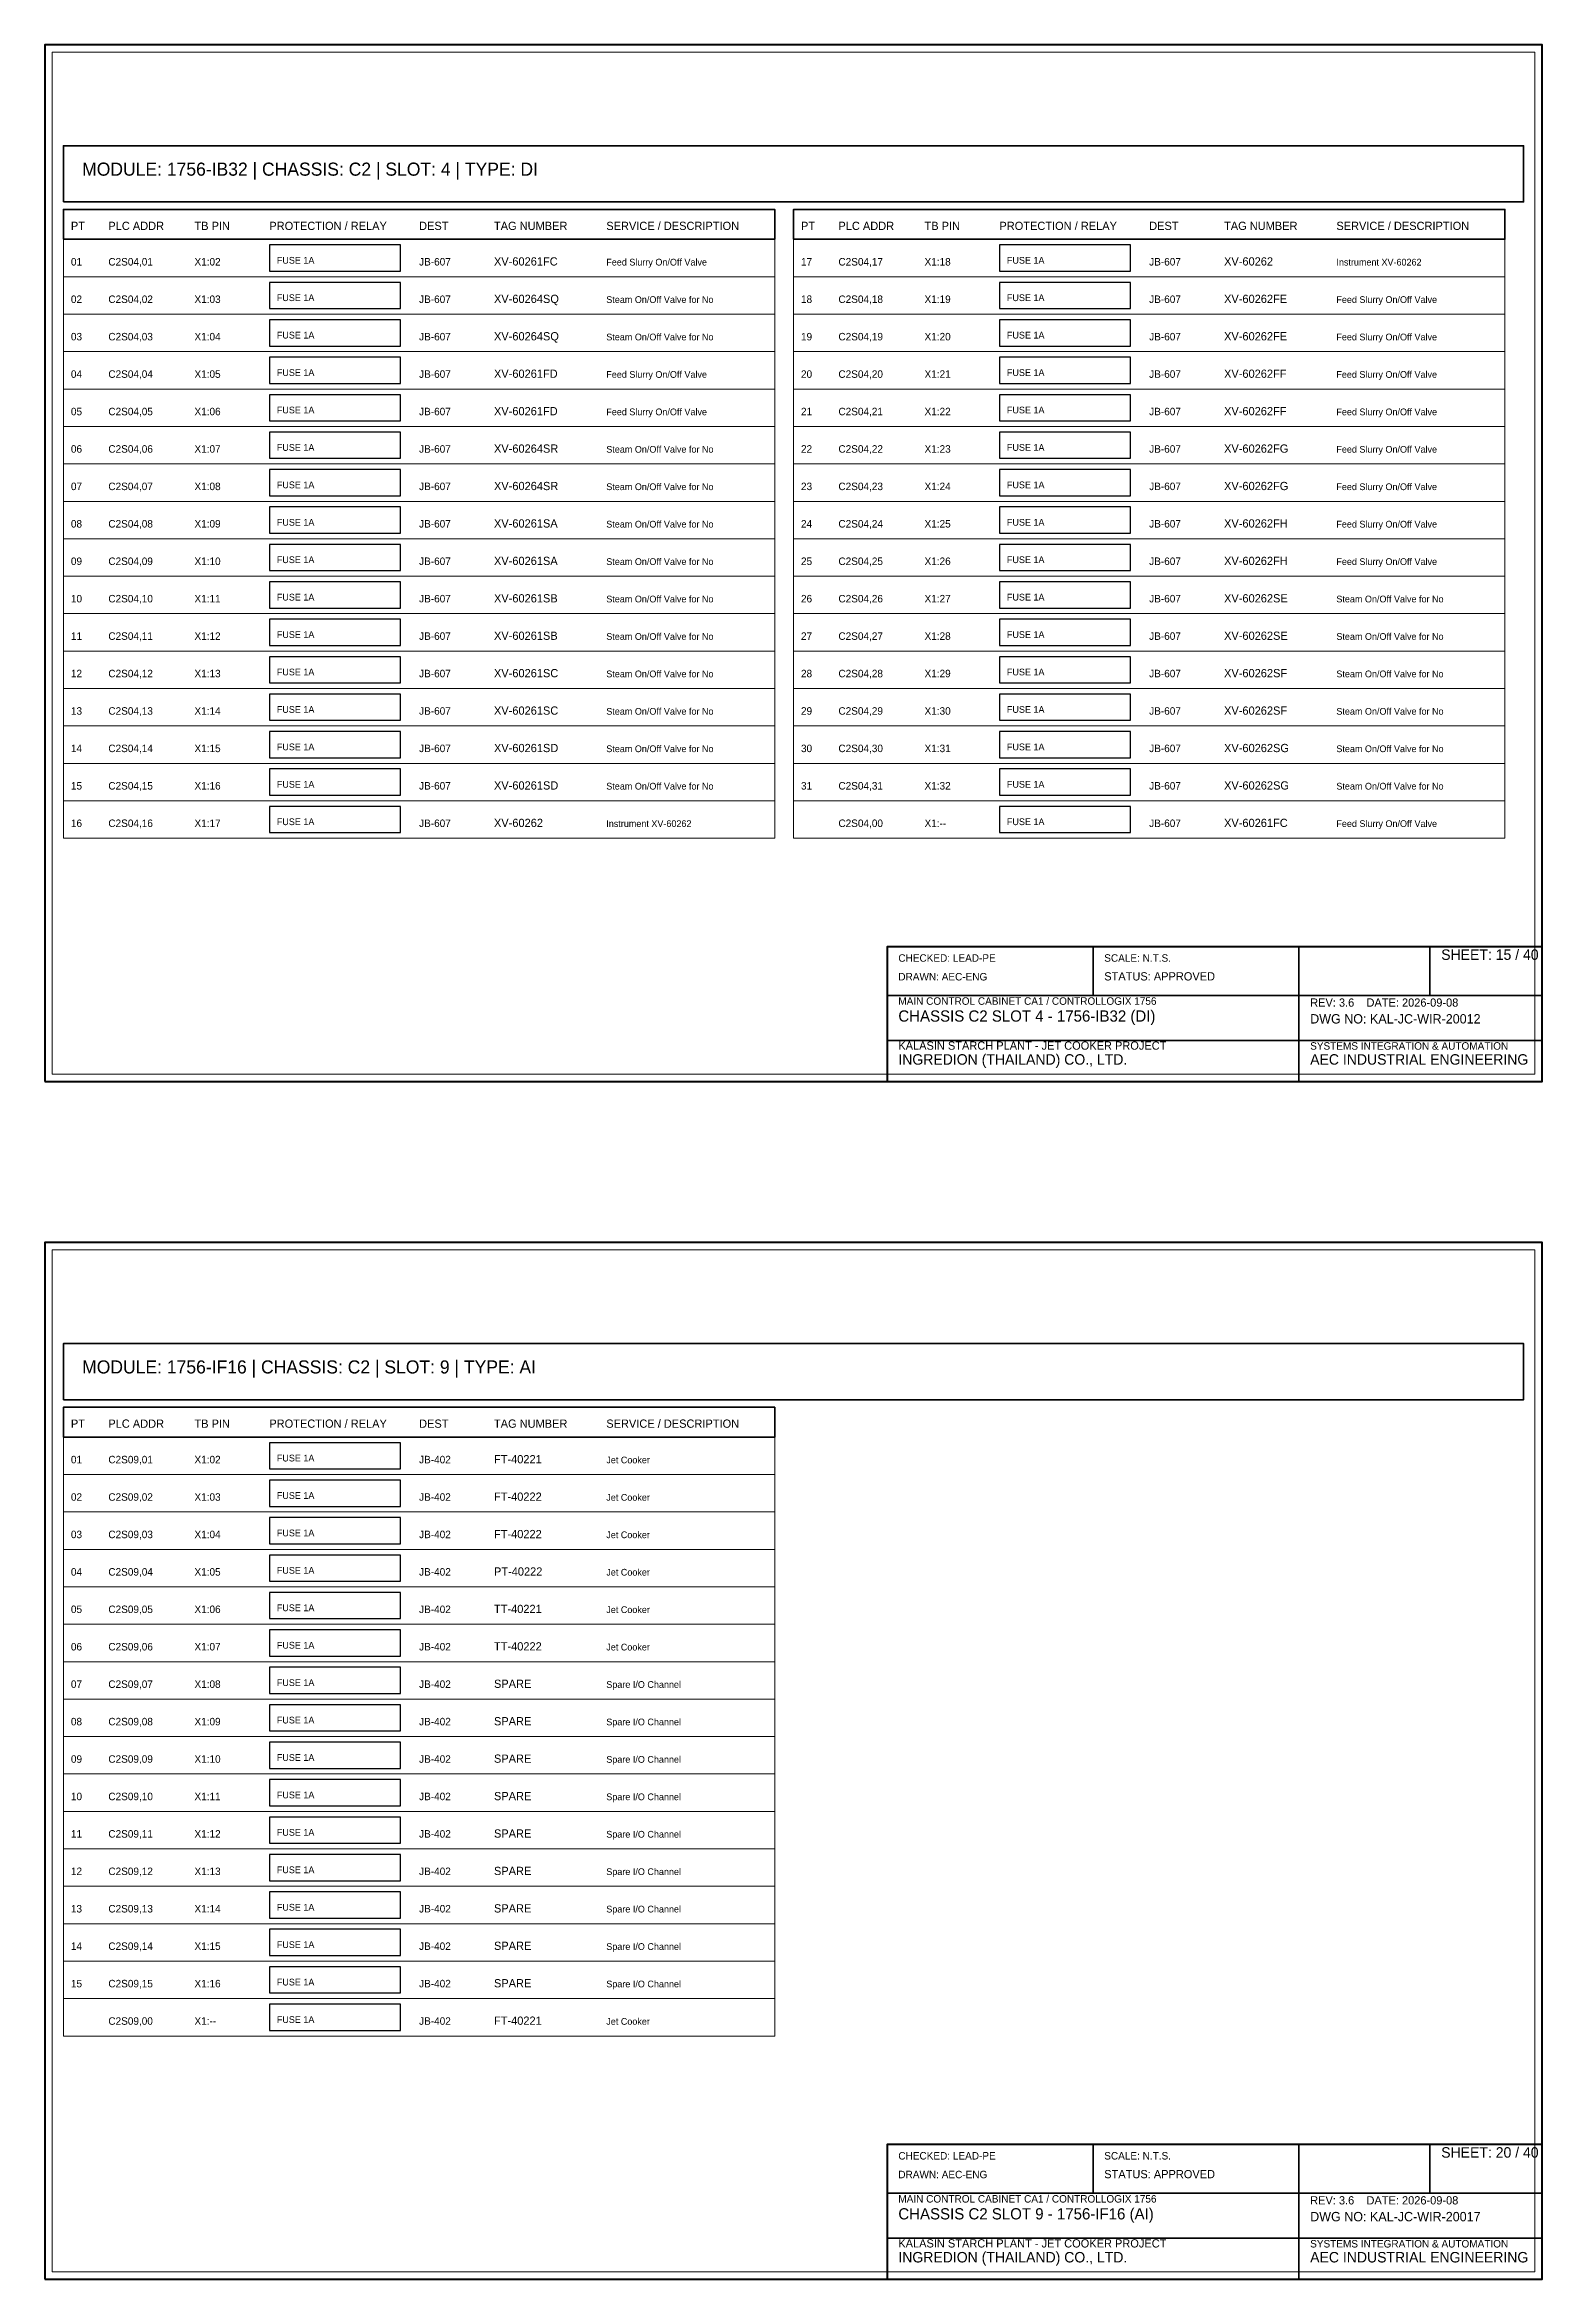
# Model space of a CAD drawing. Header units: millimetres. Extents: x 0 to 2200, y -2240 to 277.
# Drawn here: x 1800 to 2200, y -960 to -363 of the extents above; entities that cross this region are included whole.
import ezdxf

# ---------------------------------------------------------------- set-up
doc = ezdxf.new("R2010")
doc.units = ezdxf.units.MM
for name, color, linetype, lineweight in [('0_BORDER', 7, 'Continuous', 70), ('0_TITLE_BLOCK', 4, 'Continuous', 35), ('IE-CABLE', 6, 'Continuous', 25), ('IE-EQUIP', 2, 'Continuous', 35), ('IE-WIRE', 1, 'Continuous', 25), ('NOTATIONS', 8, 'Continuous', 18), ('TER', 3, 'Continuous', 35), ('TEXTS', 7, 'Continuous', 25)]:
    doc.layers.add(name, color=color, linetype=linetype, lineweight=lineweight)

msp = doc.modelspace()

# ---------------------------------------------------------------- linework, layer by layer
at = {"layer": '0_BORDER'}
for points in [[(1800, -640), (2200, -640), (2200, -363), (1800, -363)], [(2025, -640), (2200, -640), (2200, -604), (2025, -604)], [(1800, -960), (2200, -960), (2200, -683), (1800, -683)], [(2025, -960), (2200, -960), (2200, -924), (2025, -924)]]:
    msp.add_lwpolyline(points, close=True, dxfattribs=at)
at = {"layer": '0_TITLE_BLOCK'}
for p, q in [((2080, -617), (2080, -604)), ((2135, -617), (2135, -604)), ((2170, -617), (2170, -604)), ((2025, -617), (2200, -617)), ((2135, -640), (2135, -617)), ((2025, -629), (2200, -629)), ((2080, -937), (2080, -924)), ((2135, -937), (2135, -924)), ((2170, -937), (2170, -924)), ((2025, -937), (2200, -937)), ((2135, -960), (2135, -937)), ((2025, -949), (2200, -949))]:
    msp.add_line(p, q, dxfattribs=at)
for points in [[(1805, -415), (1995, -415), (1995, -407), (1805, -407)], [(2000, -415), (2190, -415), (2190, -407), (2000, -407)], [(1805, -735), (1995, -735), (1995, -727), (1805, -727)]]:
    msp.add_lwpolyline(points, close=True, dxfattribs=at)
at = {"layer": 'IE-EQUIP'}
for points in [[(1805, -405), (2195, -405), (2195, -390), (1805, -390)], [(1805, -725), (2195, -725), (2195, -710), (1805, -710)]]:
    msp.add_lwpolyline(points, close=True, dxfattribs=at)
at = {"layer": 'IE-WIRE'}
for points in [[(1860, -423.5), (1895, -423.5), (1895, -416.5), (1860, -416.5)], [(2055, -423.5), (2090, -423.5), (2090, -416.5), (2055, -416.5)], [(1860, -433.5), (1895, -433.5), (1895, -426.5), (1860, -426.5)], [(2055, -433.5), (2090, -433.5), (2090, -426.5), (2055, -426.5)], [(1860, -443.5), (1895, -443.5), (1895, -436.5), (1860, -436.5)], [(2055, -443.5), (2090, -443.5), (2090, -436.5), (2055, -436.5)], [(1860, -453.5), (1895, -453.5), (1895, -446.5), (1860, -446.5)], [(2055, -453.5), (2090, -453.5), (2090, -446.5), (2055, -446.5)], [(1860, -463.5), (1895, -463.5), (1895, -456.5), (1860, -456.5)], [(2055, -463.5), (2090, -463.5), (2090, -456.5), (2055, -456.5)], [(1860, -473.5), (1895, -473.5), (1895, -466.5), (1860, -466.5)], [(2055, -473.5), (2090, -473.5), (2090, -466.5), (2055, -466.5)], [(1860, -483.5), (1895, -483.5), (1895, -476.5), (1860, -476.5)], [(2055, -483.5), (2090, -483.5), (2090, -476.5), (2055, -476.5)], [(1860, -493.5), (1895, -493.5), (1895, -486.5), (1860, -486.5)], [(2055, -493.5), (2090, -493.5), (2090, -486.5), (2055, -486.5)], [(1860, -503.5), (1895, -503.5), (1895, -496.5), (1860, -496.5)], [(2055, -503.5), (2090, -503.5), (2090, -496.5), (2055, -496.5)], [(1860, -513.5), (1895, -513.5), (1895, -506.5), (1860, -506.5)], [(2055, -513.5), (2090, -513.5), (2090, -506.5), (2055, -506.5)], [(1860, -523.5), (1895, -523.5), (1895, -516.5), (1860, -516.5)], [(2055, -523.5), (2090, -523.5), (2090, -516.5), (2055, -516.5)], [(1860, -533.5), (1895, -533.5), (1895, -526.5), (1860, -526.5)], [(2055, -533.5), (2090, -533.5), (2090, -526.5), (2055, -526.5)], [(1860, -543.5), (1895, -543.5), (1895, -536.5), (1860, -536.5)], [(2055, -543.5), (2090, -543.5), (2090, -536.5), (2055, -536.5)], [(1860, -553.5), (1895, -553.5), (1895, -546.5), (1860, -546.5)], [(2055, -553.5), (2090, -553.5), (2090, -546.5), (2055, -546.5)], [(1860, -563.5), (1895, -563.5), (1895, -556.5), (1860, -556.5)], [(2055, -563.5), (2090, -563.5), (2090, -556.5), (2055, -556.5)], [(1860, -573.5), (1895, -573.5), (1895, -566.5), (1860, -566.5)], [(2055, -573.5), (2090, -573.5), (2090, -566.5), (2055, -566.5)], [(1860, -743.5), (1895, -743.5), (1895, -736.5), (1860, -736.5)], [(1860, -753.5), (1895, -753.5), (1895, -746.5), (1860, -746.5)], [(1860, -763.5), (1895, -763.5), (1895, -756.5), (1860, -756.5)], [(1860, -773.5), (1895, -773.5), (1895, -766.5), (1860, -766.5)], [(1860, -783.5), (1895, -783.5), (1895, -776.5), (1860, -776.5)], [(1860, -793.5), (1895, -793.5), (1895, -786.5), (1860, -786.5)], [(1860, -803.5), (1895, -803.5), (1895, -796.5), (1860, -796.5)], [(1860, -813.5), (1895, -813.5), (1895, -806.5), (1860, -806.5)], [(1860, -823.5), (1895, -823.5), (1895, -816.5), (1860, -816.5)], [(1860, -833.5), (1895, -833.5), (1895, -826.5), (1860, -826.5)], [(1860, -843.5), (1895, -843.5), (1895, -836.5), (1860, -836.5)], [(1860, -853.5), (1895, -853.5), (1895, -846.5), (1860, -846.5)], [(1860, -863.5), (1895, -863.5), (1895, -856.5), (1860, -856.5)], [(1860, -873.5), (1895, -873.5), (1895, -866.5), (1860, -866.5)], [(1860, -883.5), (1895, -883.5), (1895, -876.5), (1860, -876.5)], [(1860, -893.5), (1895, -893.5), (1895, -886.5), (1860, -886.5)]]:
    msp.add_lwpolyline(points, close=True, dxfattribs=at)
at = {"layer": 'NOTATIONS'}
for points in [[(1802, -638), (2198, -638), (2198, -365), (1802, -365)], [(1805, -425), (1995, -425), (1995, -415), (1805, -415)], [(2000, -425), (2190, -425), (2190, -415), (2000, -415)], [(1805, -435), (1995, -435), (1995, -425), (1805, -425)], [(2000, -435), (2190, -435), (2190, -425), (2000, -425)], [(1805, -445), (1995, -445), (1995, -435), (1805, -435)], [(2000, -445), (2190, -445), (2190, -435), (2000, -435)], [(1805, -455), (1995, -455), (1995, -445), (1805, -445)], [(2000, -455), (2190, -455), (2190, -445), (2000, -445)], [(1805, -465), (1995, -465), (1995, -455), (1805, -455)], [(2000, -465), (2190, -465), (2190, -455), (2000, -455)], [(1805, -475), (1995, -475), (1995, -465), (1805, -465)], [(2000, -475), (2190, -475), (2190, -465), (2000, -465)], [(1805, -485), (1995, -485), (1995, -475), (1805, -475)], [(2000, -485), (2190, -485), (2190, -475), (2000, -475)], [(1805, -495), (1995, -495), (1995, -485), (1805, -485)], [(2000, -495), (2190, -495), (2190, -485), (2000, -485)], [(1805, -505), (1995, -505), (1995, -495), (1805, -495)], [(2000, -505), (2190, -505), (2190, -495), (2000, -495)], [(1805, -515), (1995, -515), (1995, -505), (1805, -505)], [(2000, -515), (2190, -515), (2190, -505), (2000, -505)], [(1805, -525), (1995, -525), (1995, -515), (1805, -515)], [(2000, -525), (2190, -525), (2190, -515), (2000, -515)], [(1805, -535), (1995, -535), (1995, -525), (1805, -525)], [(2000, -535), (2190, -535), (2190, -525), (2000, -525)], [(1805, -545), (1995, -545), (1995, -535), (1805, -535)], [(2000, -545), (2190, -545), (2190, -535), (2000, -535)], [(1805, -555), (1995, -555), (1995, -545), (1805, -545)], [(2000, -555), (2190, -555), (2190, -545), (2000, -545)], [(1805, -565), (1995, -565), (1995, -555), (1805, -555)], [(2000, -565), (2190, -565), (2190, -555), (2000, -555)], [(1805, -575), (1995, -575), (1995, -565), (1805, -565)], [(2000, -575), (2190, -575), (2190, -565), (2000, -565)], [(1802, -958), (2198, -958), (2198, -685), (1802, -685)], [(1805, -745), (1995, -745), (1995, -735), (1805, -735)], [(1805, -755), (1995, -755), (1995, -745), (1805, -745)], [(1805, -765), (1995, -765), (1995, -755), (1805, -755)], [(1805, -775), (1995, -775), (1995, -765), (1805, -765)], [(1805, -785), (1995, -785), (1995, -775), (1805, -775)], [(1805, -795), (1995, -795), (1995, -785), (1805, -785)], [(1805, -805), (1995, -805), (1995, -795), (1805, -795)], [(1805, -815), (1995, -815), (1995, -805), (1805, -805)], [(1805, -825), (1995, -825), (1995, -815), (1805, -815)], [(1805, -835), (1995, -835), (1995, -825), (1805, -825)], [(1805, -845), (1995, -845), (1995, -835), (1805, -835)], [(1805, -855), (1995, -855), (1995, -845), (1805, -845)], [(1805, -865), (1995, -865), (1995, -855), (1805, -855)], [(1805, -875), (1995, -875), (1995, -865), (1805, -865)], [(1805, -885), (1995, -885), (1995, -875), (1805, -875)], [(1805, -895), (1995, -895), (1995, -885), (1805, -885)]]:
    msp.add_lwpolyline(points, close=True, dxfattribs=at)

# ---------------------------------------------------------------- texts
at = {"layer": '0_TITLE_BLOCK'}
for s, height, p in [('MODULE: 1756-IB32 | CHASSIS: C2 | SLOT: 4 | TYPE: DI', 3.5, (1810, -398)), ('PT', 2.2, (1807, -412.5)), ('PLC ADDR', 2.2, (1817, -412.5)), ('TB PIN', 2.2, (1840, -412.5)), ('PROTECTION / RELAY', 2.2, (1860, -412.5)), ('DEST', 2.2, (1900, -412.5)), ('TAG NUMBER', 2.2, (1920, -412.5)), ('SERVICE / DESCRIPTION', 2.2, (1950, -412.5)), ('PT', 2.2, (2002, -412.5)), ('PLC ADDR', 2.2, (2012, -412.5)), ('TB PIN', 2.2, (2035, -412.5)), ('PROTECTION / RELAY', 2.2, (2055, -412.5)), ('DEST', 2.2, (2095, -412.5)), ('TAG NUMBER', 2.2, (2115, -412.5)), ('SERVICE / DESCRIPTION', 2.2, (2145, -412.5)), ('SHEET: 15 / 40', 2.8, (2173, -607.5)), ('STATUS: APPROVED', 2.2, (2083, -613)), ('CHASSIS C2 SLOT 4 - 1756-IB32 (DI)', 3, (2028, -624)), ('INGREDION (THAILAND) CO., LTD.', 2.8, (2028, -635.5)), ('AEC INDUSTRIAL ENGINEERING', 2.8, (2138, -635.5)), ('MODULE: 1756-IF16 | CHASSIS: C2 | SLOT: 9 | TYPE: AI', 3.5, (1810, -718)), ('PT', 2.2, (1807, -732.5)), ('PLC ADDR', 2.2, (1817, -732.5)), ('TB PIN', 2.2, (1840, -732.5)), ('PROTECTION / RELAY', 2.2, (1860, -732.5)), ('DEST', 2.2, (1900, -732.5)), ('TAG NUMBER', 2.2, (1920, -732.5)), ('SERVICE / DESCRIPTION', 2.2, (1950, -732.5)), ('SHEET: 20 / 40', 2.8, (2173, -927.5)), ('STATUS: APPROVED', 2.2, (2083, -933)), ('CHASSIS C2 SLOT 9 - 1756-IF16 (AI)', 3, (2028, -944)), ('INGREDION (THAILAND) CO., LTD.', 2.8, (2028, -955.5)), ('AEC INDUSTRIAL ENGINEERING', 2.8, (2138, -955.5))]:
    msp.add_text(s, height=height, dxfattribs=at).set_placement(p)
at = {"layer": 'IE-CABLE'}
for s, p in [('JB-607', (1900, -422)), ('JB-607', (2095, -422)), ('JB-607', (1900, -432)), ('JB-607', (2095, -432)), ('JB-607', (1900, -442)), ('JB-607', (2095, -442)), ('JB-607', (1900, -452)), ('JB-607', (2095, -452)), ('JB-607', (1900, -462)), ('JB-607', (2095, -462)), ('JB-607', (1900, -472)), ('JB-607', (2095, -472)), ('JB-607', (1900, -482)), ('JB-607', (2095, -482)), ('JB-607', (1900, -492)), ('JB-607', (2095, -492)), ('JB-607', (1900, -502)), ('JB-607', (2095, -502)), ('JB-607', (1900, -512)), ('JB-607', (2095, -512)), ('JB-607', (1900, -522)), ('JB-607', (2095, -522)), ('JB-607', (1900, -532)), ('JB-607', (2095, -532)), ('JB-607', (1900, -542)), ('JB-607', (2095, -542)), ('JB-607', (1900, -552)), ('JB-607', (2095, -552)), ('JB-607', (1900, -562)), ('JB-607', (2095, -562)), ('JB-607', (1900, -572)), ('JB-607', (2095, -572)), ('JB-402', (1900, -742)), ('JB-402', (1900, -752)), ('JB-402', (1900, -762)), ('JB-402', (1900, -772)), ('JB-402', (1900, -782)), ('JB-402', (1900, -792)), ('JB-402', (1900, -802)), ('JB-402', (1900, -812)), ('JB-402', (1900, -822)), ('JB-402', (1900, -832)), ('JB-402', (1900, -842)), ('JB-402', (1900, -852)), ('JB-402', (1900, -862)), ('JB-402', (1900, -872)), ('JB-402', (1900, -882)), ('JB-402', (1900, -892))]:
    msp.add_text(s, height=2, dxfattribs=at).set_placement(p)
at = {"layer": 'IE-WIRE'}
for p in [(1862, -421.5), (2057, -421.5), (1862, -431.5), (2057, -431.5), (1862, -441.5), (2057, -441.5), (1862, -451.5), (2057, -451.5), (1862, -461.5), (2057, -461.5), (1862, -471.5), (2057, -471.5), (1862, -481.5), (2057, -481.5), (1862, -491.5), (2057, -491.5), (1862, -501.5), (2057, -501.5), (1862, -511.5), (2057, -511.5), (1862, -521.5), (2057, -521.5), (1862, -531.5), (2057, -531.5), (1862, -541.5), (2057, -541.5), (1862, -551.5), (2057, -551.5), (1862, -561.5), (2057, -561.5), (1862, -571.5), (2057, -571.5), (1862, -741.5), (1862, -751.5), (1862, -761.5), (1862, -771.5), (1862, -781.5), (1862, -791.5), (1862, -801.5), (1862, -811.5), (1862, -821.5), (1862, -831.5), (1862, -841.5), (1862, -851.5), (1862, -861.5), (1862, -871.5), (1862, -881.5), (1862, -891.5)]:
    msp.add_text('FUSE 1A', height=1.8, dxfattribs=at).set_placement(p)
at = {"layer": 'TER'}
for s, p in [('X1:02', (1840, -422)), ('X1:18', (2035, -422)), ('X1:03', (1840, -432)), ('X1:19', (2035, -432)), ('X1:04', (1840, -442)), ('X1:20', (2035, -442)), ('X1:05', (1840, -452)), ('X1:21', (2035, -452)), ('X1:06', (1840, -462)), ('X1:22', (2035, -462)), ('X1:07', (1840, -472)), ('X1:23', (2035, -472)), ('X1:08', (1840, -482)), ('X1:24', (2035, -482)), ('X1:09', (1840, -492)), ('X1:25', (2035, -492)), ('X1:10', (1840, -502)), ('X1:26', (2035, -502)), ('X1:11', (1840, -512)), ('X1:27', (2035, -512)), ('X1:12', (1840, -522)), ('X1:28', (2035, -522)), ('X1:13', (1840, -532)), ('X1:29', (2035, -532)), ('X1:14', (1840, -542)), ('X1:30', (2035, -542)), ('X1:15', (1840, -552)), ('X1:31', (2035, -552)), ('X1:16', (1840, -562)), ('X1:32', (2035, -562)), ('X1:17', (1840, -572)), ('X1:--', (2035, -572)), ('X1:02', (1840, -742)), ('X1:03', (1840, -752)), ('X1:04', (1840, -762)), ('X1:05', (1840, -772)), ('X1:06', (1840, -782)), ('X1:07', (1840, -792)), ('X1:08', (1840, -802)), ('X1:09', (1840, -812)), ('X1:10', (1840, -822)), ('X1:11', (1840, -832)), ('X1:12', (1840, -842)), ('X1:13', (1840, -852)), ('X1:14', (1840, -862)), ('X1:15', (1840, -872)), ('X1:16', (1840, -882)), ('X1:--', (1840, -892))]:
    msp.add_text(s, height=2, dxfattribs=at).set_placement(p)
at = {"layer": 'TEXTS'}
for s, height, p in [('01', 2, (1807, -422)), ('C2S04,01', 2, (1817, -422)), ('XV-60261FC', 2.2, (1920, -422)), ('Feed Slurry On/Off Valve ', 1.8, (1950, -422)), ('17', 2, (2002, -422)), ('C2S04,17', 2, (2012, -422)), ('XV-60262', 2.2, (2115, -422)), ('Instrument XV-60262', 1.8, (2145, -422)), ('XV-60264SQ', 2.2, (1920, -432)), ('XV-60262FE', 2.2, (2115, -432)), ('02', 2, (1807, -432)), ('C2S04,02', 2, (1817, -432)), ('Steam On/Off Valve for No', 1.8, (1950, -432)), ('18', 2, (2002, -432)), ('C2S04,18', 2, (2012, -432)), ('Feed Slurry On/Off Valve ', 1.8, (2145, -432)), ('03', 2, (1807, -442)), ('C2S04,03', 2, (1817, -442)), ('XV-60264SQ', 2.2, (1920, -442)), ('Steam On/Off Valve for No', 1.8, (1950, -442)), ('19', 2, (2002, -442)), ('C2S04,19', 2, (2012, -442)), ('XV-60262FE', 2.2, (2115, -442)), ('Feed Slurry On/Off Valve ', 1.8, (2145, -442)), ('04', 2, (1807, -452)), ('C2S04,04', 2, (1817, -452)), ('XV-60261FD', 2.2, (1920, -452)), ('Feed Slurry On/Off Valve ', 1.8, (1950, -452)), ('20', 2, (2002, -452)), ('C2S04,20', 2, (2012, -452)), ('XV-60262FF', 2.2, (2115, -452)), ('Feed Slurry On/Off Valve ', 1.8, (2145, -452)), ('05', 2, (1807, -462)), ('C2S04,05', 2, (1817, -462)), ('XV-60261FD', 2.2, (1920, -462)), ('Feed Slurry On/Off Valve ', 1.8, (1950, -462)), ('21', 2, (2002, -462)), ('C2S04,21', 2, (2012, -462)), ('XV-60262FF', 2.2, (2115, -462)), ('Feed Slurry On/Off Valve ', 1.8, (2145, -462)), ('06', 2, (1807, -472)), ('C2S04,06', 2, (1817, -472)), ('XV-60264SR', 2.2, (1920, -472)), ('Steam On/Off Valve for No', 1.8, (1950, -472)), ('22', 2, (2002, -472)), ('C2S04,22', 2, (2012, -472)), ('XV-60262FG', 2.2, (2115, -472)), ('Feed Slurry On/Off Valve ', 1.8, (2145, -472)), ('07', 2, (1807, -482)), ('C2S04,07', 2, (1817, -482)), ('XV-60264SR', 2.2, (1920, -482)), ('Steam On/Off Valve for No', 1.8, (1950, -482)), ('23', 2, (2002, -482)), ('C2S04,23', 2, (2012, -482)), ('XV-60262FG', 2.2, (2115, -482)), ('Feed Slurry On/Off Valve ', 1.8, (2145, -482)), ('08', 2, (1807, -492)), ('C2S04,08', 2, (1817, -492)), ('XV-60261SA', 2.2, (1920, -492)), ('Steam On/Off Valve for No', 1.8, (1950, -492)), ('24', 2, (2002, -492)), ('C2S04,24', 2, (2012, -492)), ('XV-60262FH', 2.2, (2115, -492)), ('Feed Slurry On/Off Valve ', 1.8, (2145, -492)), ('09', 2, (1807, -502)), ('C2S04,09', 2, (1817, -502)), ('XV-60261SA', 2.2, (1920, -502)), ('Steam On/Off Valve for No', 1.8, (1950, -502)), ('25', 2, (2002, -502)), ('C2S04,25', 2, (2012, -502)), ('XV-60262FH', 2.2, (2115, -502)), ('Feed Slurry On/Off Valve ', 1.8, (2145, -502)), ('10', 2, (1807, -512)), ('C2S04,10', 2, (1817, -512)), ('XV-60261SB', 2.2, (1920, -512)), ('Steam On/Off Valve for No', 1.8, (1950, -512)), ('26', 2, (2002, -512)), ('C2S04,26', 2, (2012, -512)), ('XV-60262SE', 2.2, (2115, -512)), ('Steam On/Off Valve for No', 1.8, (2145, -512)), ('11', 2, (1807, -522)), ('C2S04,11', 2, (1817, -522)), ('XV-60261SB', 2.2, (1920, -522)), ('Steam On/Off Valve for No', 1.8, (1950, -522)), ('27', 2, (2002, -522)), ('C2S04,27', 2, (2012, -522)), ('XV-60262SE', 2.2, (2115, -522)), ('Steam On/Off Valve for No', 1.8, (2145, -522)), ('12', 2, (1807, -532)), ('C2S04,12', 2, (1817, -532)), ('XV-60261SC', 2.2, (1920, -532)), ('Steam On/Off Valve for No', 1.8, (1950, -532)), ('28', 2, (2002, -532)), ('C2S04,28', 2, (2012, -532)), ('XV-60262SF', 2.2, (2115, -532)), ('Steam On/Off Valve for No', 1.8, (2145, -532)), ('13', 2, (1807, -542)), ('C2S04,13', 2, (1817, -542)), ('XV-60261SC', 2.2, (1920, -542)), ('Steam On/Off Valve for No', 1.8, (1950, -542)), ('29', 2, (2002, -542)), ('C2S04,29', 2, (2012, -542)), ('XV-60262SF', 2.2, (2115, -542)), ('Steam On/Off Valve for No', 1.8, (2145, -542)), ('14', 2, (1807, -552)), ('C2S04,14', 2, (1817, -552)), ('XV-60261SD', 2.2, (1920, -552)), ('Steam On/Off Valve for No', 1.8, (1950, -552)), ('30', 2, (2002, -552)), ('C2S04,30', 2, (2012, -552)), ('XV-60262SG', 2.2, (2115, -552)), ('Steam On/Off Valve for No', 1.8, (2145, -552)), ('15', 2, (1807, -562)), ('C2S04,15', 2, (1817, -562)), ('XV-60261SD', 2.2, (1920, -562)), ('Steam On/Off Valve for No', 1.8, (1950, -562)), ('31', 2, (2002, -562)), ('C2S04,31', 2, (2012, -562)), ('XV-60262SG', 2.2, (2115, -562)), ('Steam On/Off Valve for No', 1.8, (2145, -562)), ('16', 2, (1807, -572)), ('C2S04,16', 2, (1817, -572)), ('XV-60262', 2.2, (1920, -572)), ('Instrument XV-60262', 1.8, (1950, -572)), ('C2S04,00', 2, (2012, -572)), ('XV-60261FC', 2.2, (2115, -572)), ('Feed Slurry On/Off Valve ', 1.8, (2145, -572)), ('CHECKED: LEAD-PE', 2, (2028, -608)), ('SCALE: N.T.S.', 2, (2083, -608)), ('DRAWN: AEC-ENG', 2, (2028, -613)), ('MAIN CONTROL CABINET CA1 / CONTROLLOGIX 1756', 2, (2028, -619.5)), ('REV: 3.6    DATE: 2026-09-08', 2.2, (2138, -620)), ('DWG NO: KAL-JC-WIR-20012', 2.5, (2138, -624.5)), ('KALASIN STARCH PLANT - JET COOKER PROJECT', 2.2, (2028, -631.5)), ('SYSTEMS INTEGRATION & AUTOMATION', 2, (2138, -631.5)), ('01', 2, (1807, -742)), ('C2S09,01', 2, (1817, -742)), ('FT-40221', 2.2, (1920, -742)), ('Jet Cooker', 1.8, (1950, -742)), ('02', 2, (1807, -752)), ('C2S09,02', 2, (1817, -752)), ('FT-40222', 2.2, (1920, -752)), ('Jet Cooker', 1.8, (1950, -752)), ('03', 2, (1807, -762)), ('C2S09,03', 2, (1817, -762)), ('FT-40222', 2.2, (1920, -762)), ('Jet Cooker', 1.8, (1950, -762)), ('04', 2, (1807, -772)), ('C2S09,04', 2, (1817, -772)), ('PT-40222', 2.2, (1920, -772)), ('Jet Cooker', 1.8, (1950, -772)), ('05', 2, (1807, -782)), ('C2S09,05', 2, (1817, -782)), ('TT-40221', 2.2, (1920, -782)), ('Jet Cooker', 1.8, (1950, -782)), ('06', 2, (1807, -792)), ('C2S09,06', 2, (1817, -792)), ('TT-40222', 2.2, (1920, -792)), ('Jet Cooker', 1.8, (1950, -792)), ('07', 2, (1807, -802)), ('C2S09,07', 2, (1817, -802)), ('SPARE', 2.2, (1920, -802)), ('Spare I/O Channel', 1.8, (1950, -802)), ('08', 2, (1807, -812)), ('C2S09,08', 2, (1817, -812)), ('SPARE', 2.2, (1920, -812)), ('Spare I/O Channel', 1.8, (1950, -812)), ('09', 2, (1807, -822)), ('C2S09,09', 2, (1817, -822)), ('SPARE', 2.2, (1920, -822)), ('Spare I/O Channel', 1.8, (1950, -822)), ('SPARE', 2.2, (1920, -832)), ('10', 2, (1807, -832)), ('C2S09,10', 2, (1817, -832)), ('Spare I/O Channel', 1.8, (1950, -832)), ('11', 2, (1807, -842)), ('C2S09,11', 2, (1817, -842)), ('SPARE', 2.2, (1920, -842)), ('Spare I/O Channel', 1.8, (1950, -842)), ('12', 2, (1807, -852)), ('C2S09,12', 2, (1817, -852)), ('SPARE', 2.2, (1920, -852)), ('Spare I/O Channel', 1.8, (1950, -852)), ('13', 2, (1807, -862)), ('C2S09,13', 2, (1817, -862)), ('SPARE', 2.2, (1920, -862)), ('Spare I/O Channel', 1.8, (1950, -862)), ('14', 2, (1807, -872)), ('C2S09,14', 2, (1817, -872)), ('SPARE', 2.2, (1920, -872)), ('Spare I/O Channel', 1.8, (1950, -872)), ('15', 2, (1807, -882)), ('C2S09,15', 2, (1817, -882)), ('SPARE', 2.2, (1920, -882)), ('Spare I/O Channel', 1.8, (1950, -882)), ('C2S09,00', 2, (1817, -892)), ('FT-40221', 2.2, (1920, -892)), ('Jet Cooker', 1.8, (1950, -892)), ('CHECKED: LEAD-PE', 2, (2028, -928)), ('DRAWN: AEC-ENG', 2, (2028, -933)), ('SCALE: N.T.S.', 2, (2083, -928)), ('MAIN CONTROL CABINET CA1 / CONTROLLOGIX 1756', 2, (2028, -939.5)), ('REV: 3.6    DATE: 2026-09-08', 2.2, (2138, -940)), ('DWG NO: KAL-JC-WIR-20017', 2.5, (2138, -944.5)), ('KALASIN STARCH PLANT - JET COOKER PROJECT', 2.2, (2028, -951.5)), ('SYSTEMS INTEGRATION & AUTOMATION', 2, (2138, -951.5))]:
    msp.add_text(s, height=height, dxfattribs=at).set_placement(p)

doc.saveas('drawing.dxf')
